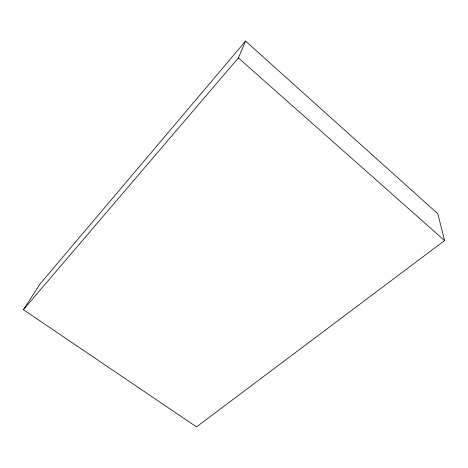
<?xml version="1.0" encoding="UTF-8"?>
<svg xmlns="http://www.w3.org/2000/svg" width="468" height="468" viewBox="0 0 468 468"><rect width="100%" height="100%" fill="white"/><g stroke="black" fill="none" stroke-linecap="round" stroke-linejoin="round"><path stroke-width="0.7" d="M23.4 309.693L238.382 57.915L245.565 41.108L437.82 213.753L444.6 240.581L196.496 426.892L23.4 309.693L40.225 283.725L245.565 41.108M238.382 57.915L444.6 240.581"/></g></svg>
